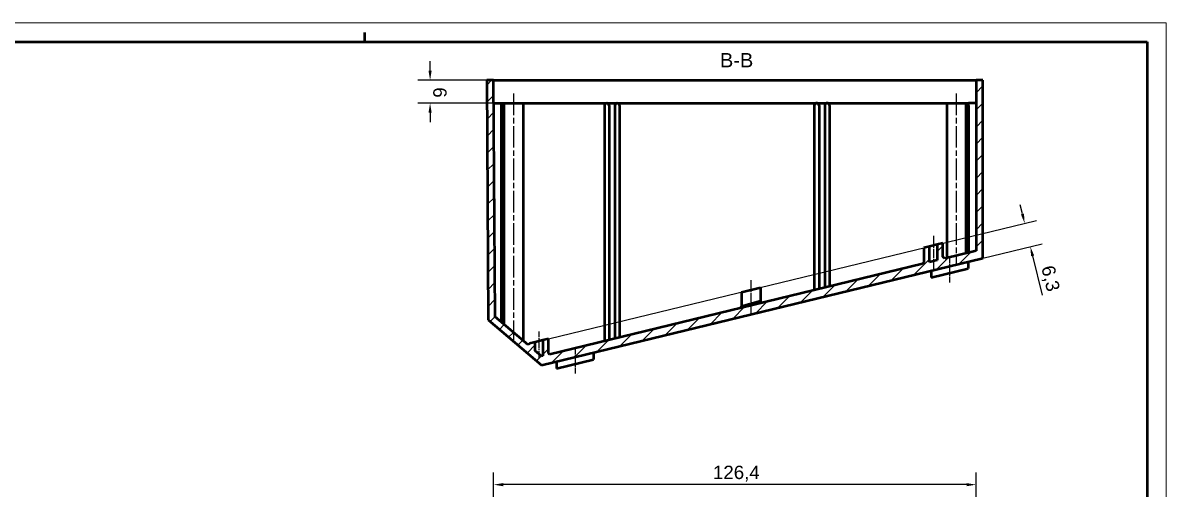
# Model space of a CAD drawing. Extents: x 0 to 841, y 0 to 594.
# Drawn here: x 541.4 to 841, y 471.8 to 594 of the extents above; entities that cross this region are included whole.
import ezdxf

# ---------------------------------------------------------------- set-up
doc = ezdxf.new("R2010")
doc.units = 0
doc.linetypes.add('CHAIN', pattern=[0.3543, 0.2362, -0.0295, 0.0591, -0.0295])
doc.layers.get('0').update_dxf_attribs({"lineweight": 25})
for name, color, linetype, lineweight in [('Geometria schizzo(ISO)', 7, 'Continuous', 50), ('Linea del centro(ISO)', 179, 'CHAIN', 25), ('Quote(ISO)', 7, 'Continuous', 25), ('Simboli(ISO)', 7, 'Continuous', 25), ('Spigoli visibili(ISO)', 7, 'Continuous', 50), ('Tratteggio', 3, 'Continuous', 9)]:
    doc.layers.add(name, color=color, linetype=linetype, lineweight=lineweight)
doc.styles.add('DEFAULT-ISO~0', font='ARIAL.TTF')
doc.styles.add('Stile testo32', font='ARIAL.TTF')
doc.dimstyles.new('DEFAULT-ISO-Metodo 1b', dxfattribs={"dimtxt": 3.5, "dimasz": 2.5, "dimexe": 3.175, "dimexo": 0, "dimgap": 0.762, "dimtad": 1, "dimtoh": 1, "dimrnd": 1e-08, "dimtxsty": 'DEFAULT-ISO~0', "dimcen": 0.09, "dimdle": 10, "dimclrd": 2, "dimclre": 2, "dimclrt": 6, "dimazin": 2, "dimtfac": 0.714286, "dimtofl": 0, "dimtmove": 0, "dimatfit": 3, "dimfxl": 0, "dimtolj": 1, "dimlwd": 25, "dimlwe": 25, "dimarcsym": 0})

# ---------------------------------------------------------------- blocks, each defined once
blk = doc.blocks.new('Bordi A1')
at = {"layer": 'Geometria schizzo(ISO)', "color": 4, "lineweight": 18}
for p, q in [((0, 594), (841, 594)), ((841, 594), (841, 0))]:
    blk.add_line(p, q, dxfattribs=at)
at = {"layer": 'Geometria schizzo(ISO)'}
for p, q in [((631, 591.5), (631, 589)), ((5, 589), (836, 589)), ((836, 589), (836, 5))]:
    blk.add_line(p, q, dxfattribs=at)
blk = doc.blocks.new('*D73')
at = {"layer": 'Defpoints', "color": 0, "linetype": 'Continuous'}
for p in [(664.8, 472.95), (664.8, 455.9), (791.2, 455.9)]:
    blk.add_point(p, dxfattribs=at)
at = {"layer": 'Quote(ISO)', "color": 2, "linetype": 'Continuous', "lineweight": 25}
for p, q in [((664.8, 455.9), (664.8, 476.12)), ((791.2, 455.9), (791.2, 476.12)), ((788.7, 472.95), (667.3, 472.95))]:
    blk.add_line(p, q, dxfattribs=at)
at = {"layer": 'Quote(ISO)', "color": 2, "linetype": 'Continuous'}
for points in [[(667.3, 473.36), (667.3, 472.53), (664.8, 472.95)], [(788.7, 473.36), (788.7, 472.53), (791.2, 472.95)]]:
    blk.add_solid(points, dxfattribs=at)
at = {"layer": 'Quote(ISO)', "color": 6, "linetype": 'Continuous', "lineweight": 25, "insert": (722.27, 477.92), "char_height": 3.5, "attachment_point": 1, "style": 'DEFAULT-ISO~0'}
blk.add_mtext('\\A1;126,4', dxfattribs=at)
blk = doc.blocks.new('*D79')
at = {"layer": 'Defpoints', "color": 0, "linetype": 'Continuous'}
for p in [(664.8, 578.95), (648.15, 572.95), (672.47, 572.95)]:
    blk.add_point(p, dxfattribs=at)
at = {"layer": 'Quote(ISO)', "color": 2, "linetype": 'Continuous', "lineweight": 25}
for p, q in [((648.15, 581.45), (648.15, 583.95)), ((664.8, 578.95), (644.97, 578.95)), ((672.47, 572.95), (644.97, 572.95)), ((648.15, 570.45), (648.15, 567.95))]:
    blk.add_line(p, q, dxfattribs=at)
at = {"layer": 'Quote(ISO)', "color": 2, "linetype": 'Continuous'}
for points in [[(648.56, 581.45), (647.73, 581.45), (648.15, 578.95)], [(648.56, 570.45), (647.73, 570.45), (648.15, 572.95)]]:
    blk.add_solid(points, dxfattribs=at)
at = {"layer": 'Quote(ISO)', "color": 6, "linetype": 'Continuous', "lineweight": 25, "insert": (652.48, 577.11), "char_height": 3.5, "attachment_point": 1, "rotation": 270.0004, "style": 'DEFAULT-ISO~0'}
blk.add_mtext('\\A1;6', dxfattribs=at)
blk = doc.blocks.new('*D99')
at = {"layer": 'Defpoints', "color": 0, "linetype": 'Continuous'}
for p in [(803.93, 541.47), (793, 532.34), (679.2, 511.16)]:
    blk.add_point(p, dxfattribs=at)
at = {"layer": 'Quote(ISO)', "color": 2, "linetype": 'Continuous', "lineweight": 25}
for p, q in [((803.34, 543.9), (802.75, 546.33)), ((679.2, 511.16), (807.02, 542.22)), ((793, 532.34), (808.51, 536.1)), ((806.01, 532.92), (808.52, 522.61))]:
    blk.add_line(p, q, dxfattribs=at)
at = {"layer": 'Quote(ISO)', "color": 2, "linetype": 'Continuous'}
for points in [[(803.75, 544), (802.94, 543.81), (803.93, 541.47)], [(806.42, 533.02), (805.61, 532.83), (805.42, 535.35)]]:
    blk.add_solid(points, dxfattribs=at)
at = {"layer": 'Quote(ISO)', "color": 6, "linetype": 'Continuous', "lineweight": 25, "insert": (811.66, 530.73), "char_height": 3.5, "attachment_point": 1, "rotation": 283.66, "style": 'DEFAULT-ISO~0'}
blk.add_mtext('\\A1;6,3', dxfattribs=at)

msp = doc.modelspace()

# ---------------------------------------------------------------- hatches: boundary and pattern name
at = {"layer": 'Tratteggio'}
h = msp.add_hatch(dxfattribs=at)
h.set_pattern_fill('ANSI31', color=256, scale=25.4, style=0)
h.set_pattern_definition([(45, (0, 0), (-2.245064, 2.245064), [])])
edge = h.paths.add_edge_path()
edge.add_spline(control_points=[(674.205, 509.843), (674.14, 509.804), (674.075, 509.766), (673.946, 509.689), (673.881, 509.651), (673.816, 509.612)], knot_values=[-0.0451457, -0.0451457, -0.0451457, -0.0451457, -0.0225729, -0.0225729, 0, 0, 0, 0], degree=3, periodic=0)
edge.add_line((673.816, 509.612), (672.505, 510.726))
edge.add_line((672.505, 510.726), (667.505, 514.973))
edge.add_line((667.505, 514.973), (666.805, 515.567))
edge.add_line((666.805, 515.567), (665.172, 516.953))
edge.add_line((665.172, 516.953), (664.843, 572.328))
edge.add_line((664.843, 572.328), (664.84, 572.953))
edge.add_line((664.84, 572.953), (664.804, 578.953))
edge.add_line((664.804, 578.953), (663.004, 578.953))
edge.add_line((663.004, 578.953), (663.377, 516.116))
edge.add_line((663.377, 516.116), (672.179, 508.641))
edge.add_line((672.179, 508.641), (677.37, 504.232))
edge.add_line((677.37, 504.232), (690.974, 507.539))
edge.add_line((690.974, 507.539), (779.4, 529.029))
edge.add_line((779.4, 529.029), (789.118, 531.391))
edge.add_line((789.118, 531.391), (793.004, 532.335))
edge.add_line((793.004, 532.335), (793.004, 578.954))
edge.add_line((793.004, 578.954), (791.204, 578.954))
edge.add_line((791.204, 578.954), (791.204, 572.954))
edge.add_line((791.204, 572.954), (791.204, 572.329))
edge.add_line((791.204, 572.329), (791.204, 534.265))
edge.add_line((791.204, 534.265), (789.204, 533.779))
edge.add_line((789.204, 533.779), (788.504, 533.609))
edge.add_line((788.504, 533.609), (783.504, 532.393))
edge.add_line((783.504, 532.393), (782.99, 532.269))
edge.add_line((782.99, 532.269), (782.504, 532.65))
edge.add_line((782.504, 532.65), (782.504, 536.267))
edge.add_line((782.504, 536.267), (781.004, 535.902))
edge.add_line((781.004, 535.902), (781.004, 533.83))
edge.add_line((781.004, 533.83), (781.004, 532.229))
edge.add_line((781.004, 532.229), (781.004, 531.786))
edge.add_line((781.004, 531.786), (779.004, 531.3))
edge.add_line((779.004, 531.3), (779.004, 531.666))
edge.add_line((779.004, 531.666), (779.004, 535.402))
edge.add_line((779.004, 535.402), (779.004, 535.416))
edge.add_line((779.004, 535.416), (778.99, 535.413))
edge.add_line((778.99, 535.413), (777.504, 535.052))
edge.add_line((777.504, 535.052), (777.504, 531.244))
edge.add_line((777.504, 531.244), (777.204, 530.862))
edge.add_line((777.204, 530.862), (752.804, 524.932))
edge.add_line((752.804, 524.932), (751.554, 524.629))
edge.add_line((751.554, 524.629), (750.054, 524.264))
edge.add_line((750.054, 524.264), (748.804, 523.96))
edge.add_line((748.804, 523.96), (735.19, 520.652))
edge.add_line((735.19, 520.652), (729.404, 519.245))
edge.add_line((729.404, 519.245), (697.805, 511.565))
edge.add_line((697.805, 511.565), (696.555, 511.262))
edge.add_line((696.555, 511.262), (695.055, 510.897))
edge.add_line((695.055, 510.897), (693.805, 510.593))
edge.add_line((693.805, 510.593), (679.469, 507.109))
edge.add_spline(control_points=[(679.469, 507.109), (679.425, 507.158), (679.381, 507.207), (679.293, 507.305), (679.249, 507.354), (679.205, 507.403)], knot_values=[-0.0394887, -0.0394887, -0.0394887, -0.0394887, -0.0197444, -0.0197444, 0, 0, 0, 0], degree=3, periodic=0)
edge.add_line((679.205, 507.403), (679.205, 511.161))
edge.add_line((679.205, 511.161), (677.705, 510.797))
edge.add_line((677.705, 510.797), (677.705, 509.071))
edge.add_line((677.705, 509.071), (677.705, 507.01))
edge.add_line((677.705, 507.01), (677.705, 506.681))
edge.add_line((677.705, 506.681), (677.365, 506.598))
edge.add_line((677.365, 506.598), (675.705, 508.009))
edge.add_line((675.705, 508.009), (675.705, 508.471))
edge.add_line((675.705, 508.471), (675.705, 510.311))
edge.add_line((675.705, 510.311), (674.205, 509.946))
edge.add_line((674.205, 509.946), (674.205, 509.843))

# ---------------------------------------------------------------- linework, layer by layer
at = {"layer": 'Linea del centro(ISO)', "linetype": 'CHAIN', "ltscale": 23.990969}
for p, q in [((670.004, 575.453), (670.005, 510.349)), ((786.004, 575.454), (786.004, 530.501))]:
    msp.add_line(p, q, dxfattribs=at)
at = {"layer": 'Linea del centro(ISO)', "linetype": 'CHAIN', "ltscale": 9.680683}
for p, q in [((780.004, 538.159), (780.004, 529.447)), ((732.204, 526.542), (732.205, 517.83))]:
    msp.add_line(p, q, dxfattribs=at)
at = {"layer": 'Linea del centro(ISO)', "linetype": 'CHAIN', "ltscale": 7.499976}
for p, q in [((784.259, 532.71), (784.259, 525.96)), ((686.116, 508.858), (686.116, 502.108))]:
    msp.add_line(p, q, dxfattribs=at)
at = {"layer": 'Linea del centro(ISO)', "linetype": 'CHAIN', "ltscale": 7.701858}
msp.add_line((676.705, 506.123), (676.705, 513.054), dxfattribs=at)
at = {"layer": 'Spigoli visibili(ISO)'}
for p, q in [((664.804, 578.953), (663.004, 578.953)), ((663.004, 578.953), (663.377, 516.116)), ((664.804, 578.953), (791.204, 578.954)), ((665.172, 516.953), (664.804, 578.953)), ((793.004, 578.954), (791.204, 578.954)), ((791.204, 578.954), (791.204, 534.265)), ((793.004, 532.335), (793.004, 578.954)), ((664.84, 572.953), (666.804, 572.953)), ((666.804, 572.953), (667.504, 572.953)), ((666.804, 572.953), (666.804, 572.328)), ((666.804, 572.328), (666.805, 515.567)), ((667.504, 572.953), (672.504, 572.953)), ((667.504, 572.953), (667.505, 514.973)), ((672.504, 572.953), (694.429, 572.953)), ((672.504, 572.953), (672.505, 510.726)), ((693.804, 572.328), (693.805, 510.593)), ((694.429, 572.953), (697.179, 572.953)), ((695.054, 572.328), (695.055, 510.897)), ((696.554, 572.328), (696.555, 511.262)), ((697.179, 572.953), (749.429, 572.954)), ((697.804, 572.328), (697.805, 511.565)), ((748.804, 572.329), (748.804, 523.96)), ((749.429, 572.954), (752.179, 572.954)), ((750.054, 572.329), (750.054, 524.264)), ((751.554, 572.329), (751.554, 524.629)), ((752.179, 572.954), (783.504, 572.954)), ((752.804, 572.329), (752.804, 524.932)), ((783.504, 572.954), (788.504, 572.954)), ((783.504, 572.954), (783.504, 532.393)), ((788.504, 572.954), (789.204, 572.954)), ((788.504, 572.954), (788.504, 533.609)), ((789.204, 572.329), (789.204, 572.954)), ((791.204, 572.954), (789.204, 572.954)), ((789.204, 572.329), (789.204, 533.779)), ((782.504, 536.267), (781.004, 535.902)), ((782.504, 532.65), (782.504, 536.267)), ((779.004, 535.416), (777.504, 535.052)), ((777.504, 535.052), (777.504, 531.244)), ((781.004, 535.902), (779.004, 535.416)), ((779.004, 531.3), (779.004, 535.416)), ((781.004, 535.902), (781.004, 531.786)), ((791.204, 534.265), (782.99, 532.269)), ((677.37, 504.232), (793.004, 532.335)), ((777.204, 530.862), (679.469, 507.109)), ((777.504, 531.244), (777.204, 530.862)), ((781.004, 531.786), (779.004, 531.3)), ((782.99, 532.269), (782.504, 532.65)), ((789.118, 531.391), (789.118, 529.641)), ((779.4, 527.28), (789.118, 529.641)), ((779.4, 529.029), (779.4, 527.28)), ((729.704, 523.435), (734.704, 524.65)), ((734.704, 524.65), (734.704, 521.033)), ((729.704, 523.435), (729.704, 519.627)), ((729.404, 519.245), (729.704, 519.627)), ((734.704, 521.033), (729.704, 519.627)), ((734.704, 521.033), (735.19, 520.652)), ((663.377, 516.116), (677.37, 504.232)), ((673.816, 509.612), (665.172, 516.953)), ((674.205, 509.843), (673.816, 509.612)), ((675.705, 510.311), (674.205, 509.946)), ((674.205, 509.946), (674.205, 509.843)), ((677.705, 510.797), (675.705, 510.311)), ((675.705, 508.009), (675.705, 510.311)), ((679.205, 511.161), (677.705, 510.797)), ((677.705, 510.797), (677.705, 506.681)), ((679.205, 507.403), (679.205, 511.161)), ((677.365, 506.598), (675.705, 508.009)), ((677.705, 506.681), (677.365, 506.598)), ((679.469, 507.109), (679.205, 507.403)), ((690.974, 507.539), (690.974, 505.789)), ((681.257, 503.427), (690.974, 505.789)), ((681.257, 505.177), (681.257, 503.427))]:
    msp.add_line(p, q, dxfattribs=at)
for centre in [(694.429, 572.328), (697.179, 572.328), (749.429, 572.329), (752.179, 572.329)]:
    msp.add_arc(centre, 0.625, 0.00035, 180.00035, dxfattribs=at)

# ---------------------------------------------------------------- block references
msp.add_blockref('Bordi A1', (0, 0))

# ---------------------------------------------------------------- texts
at = {"layer": 'Simboli(ISO)', "color": 7, "insert": (724.097, 582.343), "char_height": 3.75, "attachment_point": 7, "style": 'Stile testo32'}
msp.add_mtext('B-B ', dxfattribs=at)

# ---------------------------------------------------------------- dimensions: what is measured, and where the dimension line sits
at = {"layer": 'Quote(ISO)', "color": 2, "linetype": 'Continuous', "lineweight": 25}
for base, p1, p2, angle, picture, middle in [((648.146, 572.953), (664.804, 578.953), (672.468, 572.953), 270.00035, '*D79', (648.146, 575.953)), ((803.932, 541.475), (793.004, 532.335), (679.205, 511.161), 283.66, '*D99', (807.583, 526.453)), ((664.804, 472.948), (791.204, 455.899), (664.804, 455.899), 180, '*D73', (728.004, 472.948))]:
    dim = msp.add_linear_dim(base=base, p1=p1, p2=p2, angle=angle, dimstyle='DEFAULT-ISO-Metodo 1b', override={"dimtoh": 0, "dimdec": 2, "dimtp": 0, "dimtm": 0, "dimtdec": 2}, dxfattribs=at)
    dim.commit()
    dim.dimension.update_dxf_attribs({"geometry": picture, "text_midpoint": middle, "dimtype": 160})

doc.saveas('drawing.dxf')
